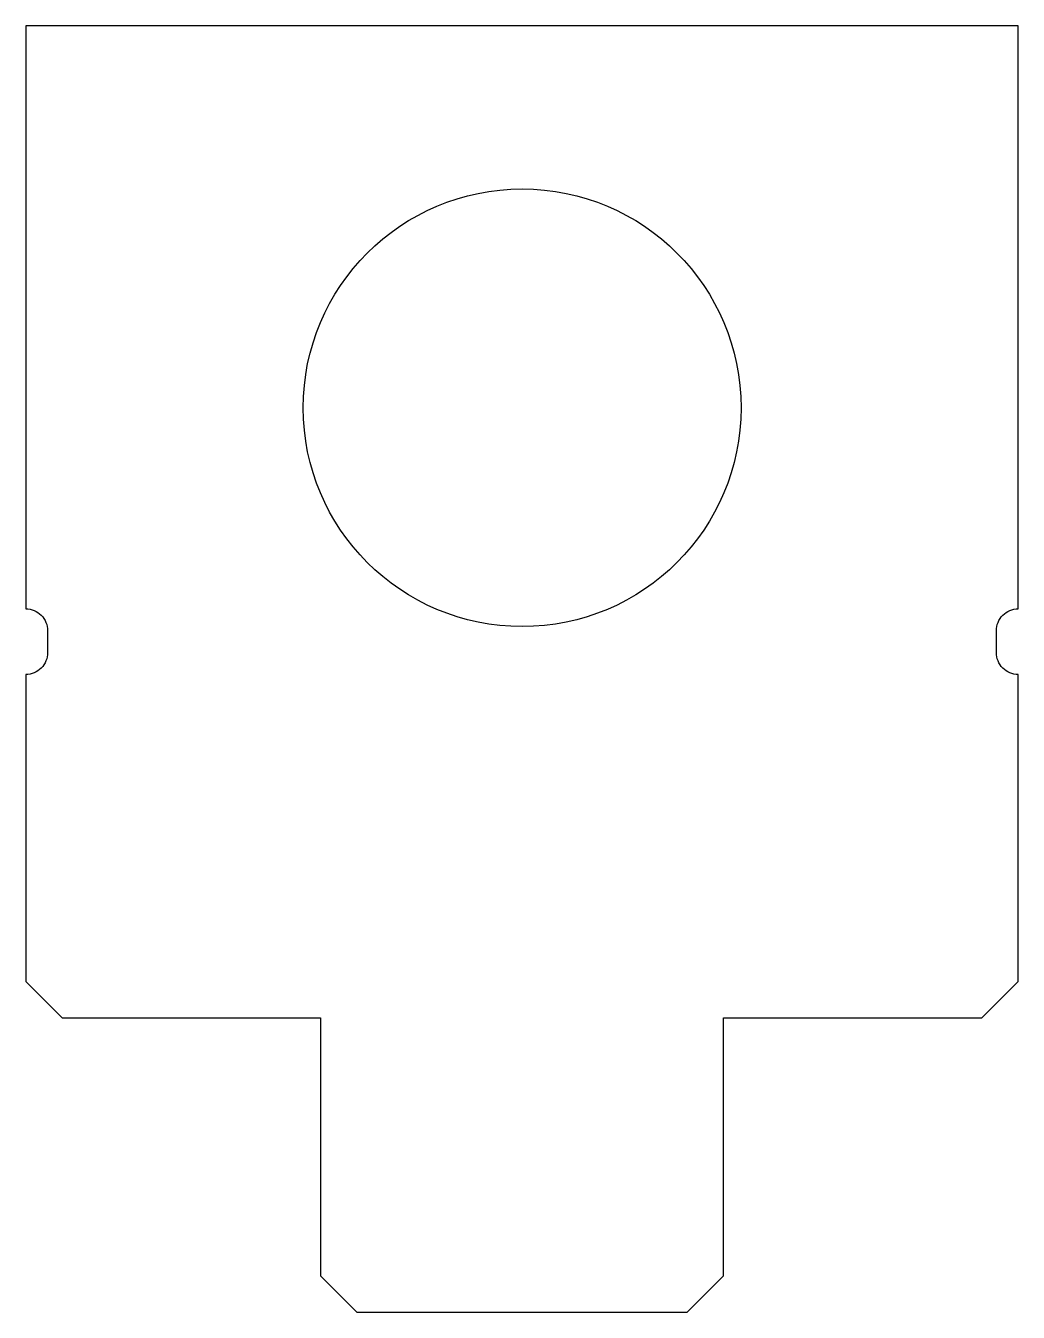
# Model space of a CAD drawing. Header units: millimetres. Extents: x -136 to 0, y -230 to -54.
import ezdxf

# ---------------------------------------------------------------- set-up
doc = ezdxf.new("R2010")
doc.units = ezdxf.units.MM

msp = doc.modelspace()

# ---------------------------------------------------------------- linework, layer by layer
msp.add_lwpolyline([(0, -142.71, -0.414214), (-3, -139.71), (-3, -136.72, -0.414214), (0, -133.72), (0, -53.78), (-136, -53.78), (-136, -133.72, -0.414214), (-133, -136.72), (-133, -139.71, -0.414214), (-136, -142.71), (-136, -184.78), (-131, -189.78), (-95.63, -189.78), (-95.63, -225.15), (-90.63, -230.15), (-45.37, -230.15), (-40.37, -225.15), (-40.37, -189.78), (-5, -189.78), (0, -184.78)], format="xyb", close=True)
msp.add_circle((-67.98, -106.15), 30)

doc.saveas('drawing.dxf')
